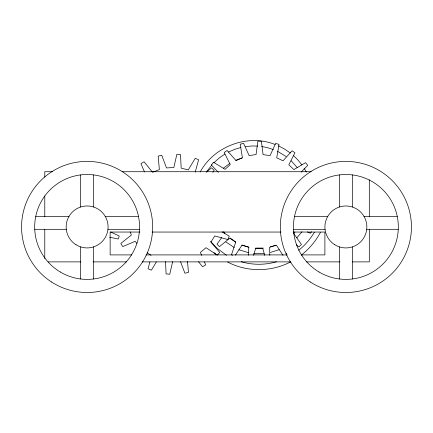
<?xml version="1.0" encoding="UTF-8"?>
<svg xmlns="http://www.w3.org/2000/svg" width="433" height="433" viewBox="0 0 433 433"><rect width="100%" height="100%" fill="white"/><g stroke="black" fill="none" stroke-linecap="round" stroke-linejoin="round"><path stroke-width="0.65" d="M248.58 255.248L248.769 247.129L242.074 245.04L235.373 255.205M172.643 261.651L169.758 274.219L166.099 273.889L165.536 261.651M149.899 261.9L148.021 268.741L151.398 270.187L156.367 261.889M195.196 172.177L198.612 159.745L195.234 158.299L188.274 169.915L181.156 168.123L180.534 154.597L176.875 154.267L173.844 167.463L166.521 167.955L161.747 155.285L158.169 156.102L159.366 169.59L153.168 172.074M253.624 255.351L255.703 248.206L262.723 248.233L264.747 255.389M320.404 232.397C315.733 241.176 309.194 248.953 301.33 255.037M200.198 171.966C214.14 146.17 247.811 133.618 275.101 144.47M311.441 231.715L310.558 233.23L307.441 231.92M314.396 232.158C310.347 239.086 305.011 245.257 298.738 250.263M206.422 172.042L211.986 164.746M212.798 172.383L214.216 170.229L211.45 167.815L206.59 172.047M221.701 237.598L216.971 244.196L219.536 246.594L229.977 237.993L235.763 241.971L231.471 254.799L232.526 255.313M302.045 231.752L296.784 237.874M294.889 231.974L293.688 233.463L301.487 244.521L298.905 246.897L296.307 244.726M293.709 233.349L294.537 232.461M301.114 172.188L307.717 165.395L305.541 162.646L293.931 169.59L288.806 164.8L294.96 152.752L292.069 150.765L283.025 160.827L276.714 157.758L279.041 144.427L275.691 143.383L270.013 155.664L263.08 154.592L261.375 141.169L257.868 141.153L256.06 154.565L249.121 155.582L243.535 143.258L240.18 144.281L242.404 157.623L236.072 160.643L227.103 150.516L224.197 152.481L230.259 164.578L225.095 169.33L213.539 162.294L211.342 165.027L218.362 172.356M213.918 162.694L219.141 158.029L224.879 154.051M223.509 168.123L229.885 163.355M290.722 261.835C271.323 272.092 246.962 272.26 227.536 261.997M228.521 152.026L234.859 149.277L240.997 147.447M235.877 160.215L242.226 158.013M279.215 249.657L270.463 252.434M275.886 245.208L270.257 246.972M276.395 261.803C264.958 265.099 252.585 265.104 241.165 261.727M245.484 146.576L252.255 145.964L257.689 146.083M264.027 253.467L253.684 253.467M263.324 248.147L255.183 248.217M52.48 171.722L44.783 171.722L44.783 177.102M122.155 171.722L311.17 171.722M35.755 216.365L69.009 216.365M105.23 216.365L138.479 216.365M294.521 216.365L327.77 216.365M363.991 216.365L397.245 216.365M34.732 229.311L66.276 229.311M107.963 229.311L139.507 229.311M293.493 229.311L325.037 229.311M366.724 229.311L398.268 229.311M139.859 232.05L110.144 232.05L110.144 254.902L131.756 254.902M152.015 232.05L280.995 232.05M293.152 232.05L324.891 232.05L324.891 254.902L301.254 254.902M145.937 254.902L287.074 254.902M48.166 261.884L80.89 261.884M93.068 261.884L126.593 261.884M142.143 261.884L290.884 261.884M306.434 261.884L339.975 261.884M352.148 261.884L369.311 261.884L369.311 229.56M261.716 146.516L267.643 147.713L273.375 149.553M248.602 252.704L238.854 249.738M109.663 237.203L118.252 239.021L119.259 236.039L110.713 231.991M248.915 247.292L241.798 245.143M278.484 145.872L284.313 148.898L290.31 152.968M277.65 151.404L286.137 156.535M234.28 247.562L225.945 241.971M235.666 242.199L230.08 238.421M222.069 231.855L229.257 236.164L227.818 239.536L214.757 235.953L210.855 242.166L219.748 252.374L217.334 255.14L206.021 247.698L200.387 252.401L201.648 255.367M226.535 255.286L217.426 248.564L210.535 241.311M147.09 252.845L151.041 255.329M216.516 254.81L214.01 252.699M293.639 155.739L297.742 159.799L301.958 164.978M291.16 160.746L297.211 167.571M223.672 232.24L224.397 233.068M136.871 243.362L135.161 241.311L122.701 246.615L120.818 243.465L131.394 235.011L130.154 231.915M152.551 172.323L144.092 161.747L140.941 163.631L144.481 171.933M198.514 261.705L202.541 266.739L205.691 264.855L204.43 261.889M223.666 231.698L224.851 233.203M283.003 255.389L276.378 245.17L269.667 247.211L269.791 255.329M304.09 168.139L306.342 172.047M180.566 261.738L184.886 273.201L188.463 272.384L187.5 261.467M286.278 253.083L286.906 255.01M369.311 179.792L369.311 216.803M352.386 174.91L352.386 207.006M352.386 246.891L352.386 278.987M339.44 174.905L339.44 206.985M339.44 246.913L339.44 278.993M93.62 174.91L93.62 207.006M93.62 246.891L93.62 278.987M80.673 174.905L80.673 206.985M80.673 246.913L80.673 278.993M44.783 195.943L44.783 216.803M44.783 229.56L44.783 258.517M310.282 281.991A65.551 65.551 0 0 0 411.35 230.253A65.551 65.551 0 0 0 316.014 168.599A65.551 65.551 0 0 0 310.282 281.991M319.024 271.989A52.442 52.442 0 0 0 398.317 227.688A52.442 52.442 0 0 0 320.306 181.167A52.442 52.442 0 0 0 319.024 271.989M334.79 244.753A20.979 20.979 0 0 0 366.848 227.655A20.979 20.979 0 0 0 336.008 208.441A20.979 20.979 0 0 0 334.79 244.753M51.522 281.991A65.551 65.551 0 0 0 152.584 230.253A65.551 65.551 0 0 0 57.248 168.599A65.551 65.551 0 0 0 51.522 281.991M60.263 271.989A52.442 52.442 0 0 0 139.556 227.688A52.442 52.442 0 0 0 61.54 181.167A52.442 52.442 0 0 0 60.263 271.989M76.024 244.753A20.979 20.979 0 0 0 108.082 227.655A20.979 20.979 0 0 0 77.247 208.441A20.979 20.979 0 0 0 76.024 244.753"/></g></svg>
